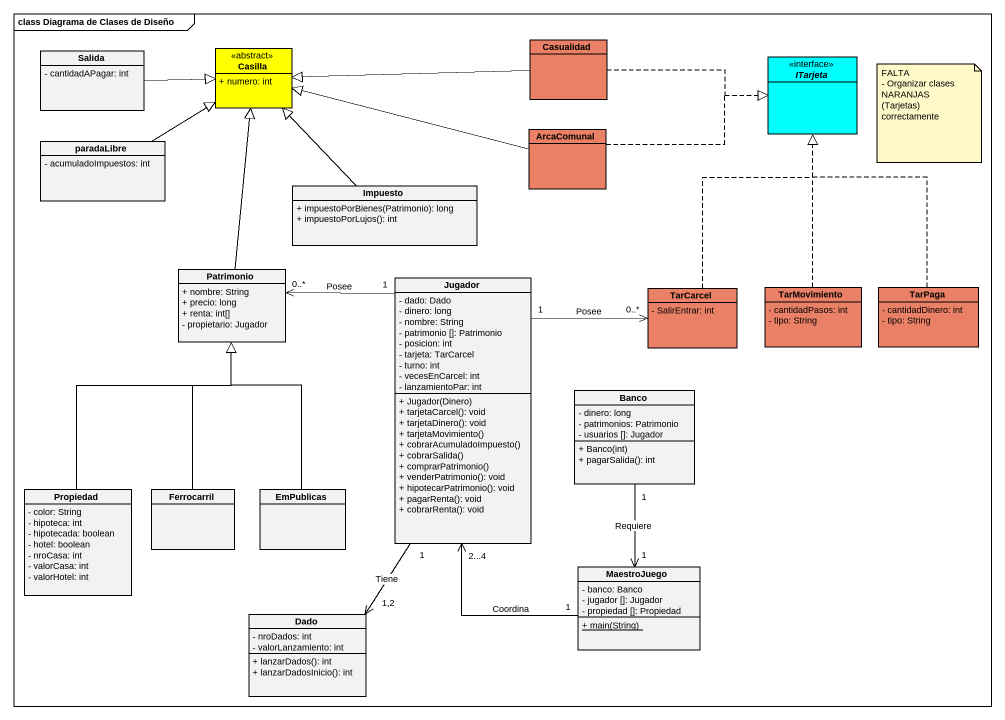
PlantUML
@startuml
mainframe class Diagrama de Clases de Diseño
hide circle
hide empty members
skinparam classAttributeIconSize 0
class Casualidad #EA8066
class Salida {
  - cantidadAPagar: int
}
class Casilla <<abstract>> #FFFF00 {
  + numero: int
}
interface ITarjeta <<interface>> #00FFFF
class paradaLibre {
  - acumuladoImpuestos: int
}
class ArcaComunal #EA8066
class Impuesto {
  + impuestoPorBienes(Patrimonio): long
  + impuestoPorLujos(): int
}
class Patrimonio {
  + nombre: String
  + precio: long
  + renta: int[]
  - propietario: Jugador
}
class Jugador {
  - dado: Dado
  - dinero: long
  - nombre: String
  - patrimonio []: Patrimonio
  - posicion: int
  - tarjeta: TarCarcel
  - turno: int
  - vecesEnCarcel: int
  - lanzamientoPar: int
  + Jugador(Dinero)
  + tarjetaCarcel(): void
  + tarjetaDinero(): void
  + tarjetaMovimiento()
  + cobrarAcumuladoImpuesto()
  + cobrarSalida()
  + comprarPatrimonio()
  + venderPatrimonio(): void
  + hipotecarPatrimonio(): void
  + pagarRenta(): void
  + cobrarRenta(): void
}
class TarCarcel #EA8066 {
  - SalirEntrar: int
}
class TarMovimiento #EA8066 {
  - cantidadPasos: int
  - tipo: String
}
class TarPaga #EA8066 {
  - cantidadDinero: int
  - tipo: String
}
class Banco {
  - dinero: long
  - patrimonios: Patrimonio
  - usuarios []: Jugador
  + Banco(int)
  + pagarSalida(): int
}
class Propiedad {
  - color: String
  - hipoteca: int
  - hipotecada: boolean
  - hotel: boolean
  - nroCasa: int
  - valorCasa: int
  - valorHotel: int
}
class Ferrocarril
class EmPublicas
class MaestroJuego {
  - banco: Banco
  - jugador []: Jugador
  - propiedad []: Propiedad
  {static} + main(String)
}
class Dado {
  - nroDados: int
  - valorLanzamiento: int
  + lanzarDados(): int
  + lanzarDadosInicio(): int
}
Casualidad -left-|> Casilla
Casualidad .right.|> ITarjeta
Salida -right-|> Casilla
paradaLibre -up-|> Casilla
ArcaComunal -left-|> Casilla
ArcaComunal .right.|> ITarjeta
Impuesto -up-|> Casilla
Patrimonio -up-|> Casilla
Jugador "1" -left-> "0..*" Patrimonio : Posee
Jugador "1" -right-> "0..*" TarCarcel : Posee
TarCarcel .up.|> ITarjeta
TarMovimiento .up.|> ITarjeta
TarPaga .up.|> ITarjeta
Banco "1" --> "1" MaestroJuego : Requiere
Propiedad -up-|> Patrimonio
Ferrocarril -up-|> Patrimonio
EmPublicas -up-|> Patrimonio
MaestroJuego "1" -up-> "2...4" Jugador : Coordina
Dado "1,2" <-up- "1" Jugador : Tiene
note as N1
  FALTA
  - Organizar clases NARANJAS (Tarjetas) correctamente
end note
@enduml
